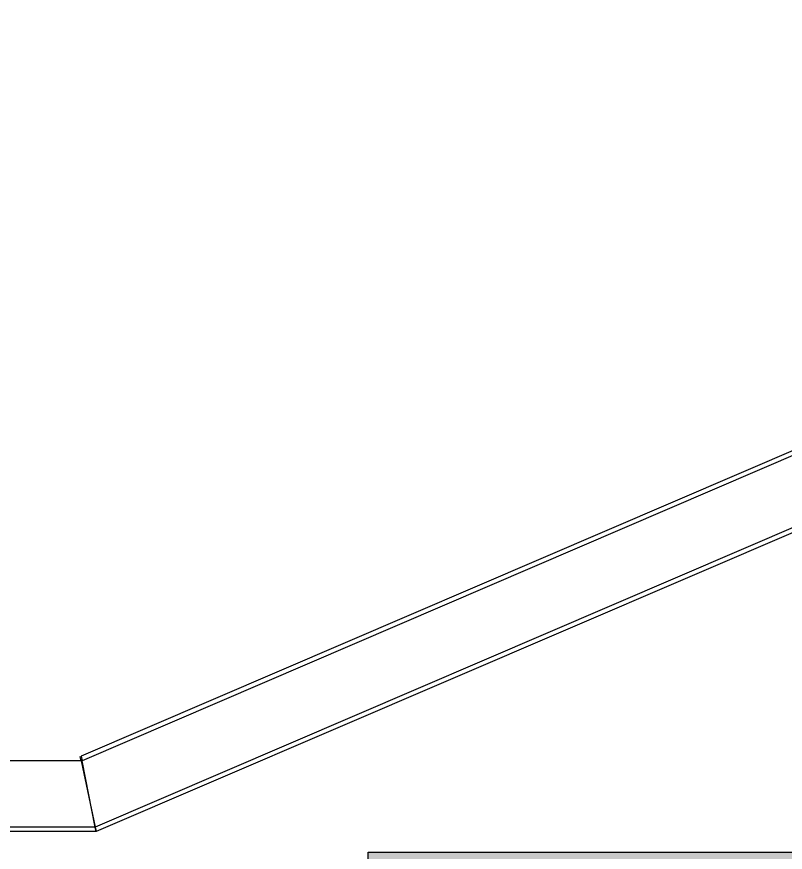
# Model space of a CAD drawing. Header units: millimetres. Extents: x 400408 to 401334, y 4543945 to 4544229.
# Drawn here: x 401207.492 to 401208.004, y 4543999.664 to 4544000.22 of the extents above; entities that cross this region are included whole.
import ezdxf

# ---------------------------------------------------------------- set-up
doc = ezdxf.new("R2010")
doc.units = ezdxf.units.MM
for name, color, linetype in [('görünüş prota', 4, 'Continuous'), ('kesit prota', 1, 'Continuous'), ('kesit tarama prota', 252, 'Continuous'), ('kiris prota', 6, 'Continuous')]:
    doc.layers.add(name, color=color, linetype=linetype)

# ---------------------------------------------------------------- blocks, each defined once
blk = doc.blocks.new('A$C750F51A7')
at = {"layer": 'görünüş prota', "color": 253, "lineweight": -2}
for p, q in [((199.336, -94.18), (86.771, -142.481)), ((199.633, -94.379), (86.83, -142.781)), ((203.994, -97.296), (87.706, -147.194)), ((204.291, -97.495), (87.766, -147.495)), ((86.767, -142.795), (-158.634, -142.795)), ((86.767, -142.795), (86.703, -142.495)), ((86.767, -142.795), (87.702, -147.195)), ((86.771, -142.481), (86.83, -142.781)), ((87.706, -147.194), (86.83, -142.781)), ((87.702, -147.195), (-158.634, -147.195)), ((87.766, -147.495), (87.702, -147.195)), ((87.706, -147.194), (87.766, -147.495)), ((87.766, -147.495), (-158.634, -147.495))]:
    blk.add_line(p, q, dxfattribs=at)
blk = doc.blocks.new('K-K Kesiti')
at = {"layer": 'kesit tarama prota'}
h = blk.add_hatch(color=256, dxfattribs=at)
h.dxf.hatch_style = 1
h.paths.add_polyline_path([(401472.21856, 4543999.30714), (401469.1106, 4543999.30714), (401469.1106, 4544002.54714), (401468.61072, 4544002.54714), (401468.61035, 4544002.36014), (401468.32035, 4544002.36014), (401468.32035, 4544002.19014), (401468.03035, 4544002.19014), (401468.03035, 4544002.02014), (401467.74035, 4544002.02014), (401467.74035, 4544001.85014), (401467.45035, 4544001.85014), (401467.45035, 4544001.68014), (401467.16035, 4544001.68014), (401467.16035, 4544001.51014), (401466.87035, 4544001.51014), (401466.87035, 4544001.34014), (401466.58035, 4544001.34014), (401466.58035, 4544001.17014), (401466.29035, 4544001.17014), (401466.29035, 4544001.00014), (401466.00035, 4544001.00014), (401466.00035, 4544000.83014), (401465.71035, 4544000.83014), (401465.71035, 4544000.66014), (401465.42035, 4544000.66014), (401465.42035, 4544000.49014), (401465.13035, 4544000.49014), (401465.13035, 4544000.32014), (401464.84035, 4544000.32014), (401464.84035, 4544000.15014), (401464.55035, 4544000.15014), (401464.55035, 4543999.98014), (401464.26035, 4543999.98014), (401464.26035, 4543999.81014), (401463.97035, 4543999.81014), (401463.97035, 4543999.64014), (401460.73994, 4543999.64014), (401460.73994, 4543999.47014), (401460.44994, 4543999.47014), (401460.44994, 4543999.30014), (401460.15994, 4543999.30014), (401460.15994, 4543999.13014), (401459.86994, 4543999.13014), (401459.86994, 4543998.96014), (401459.57994, 4543998.96014), (401459.57994, 4543998.79014), (401459.28994, 4543998.79014), (401459.28994, 4543998.62014), (401458.99994, 4543998.62014), (401458.99994, 4543998.45014), (401455.92994, 4543998.45014), (401455.92994, 4544000.74714), (401459.06582, 4544000.74714), (401461.34811, 4544002.04714), (401463.95791, 4544002.04714), (401463.95791, 4544002.54714), (401461.21219, 4544002.54714), (401458.9299, 4544001.24714), (401455.42994, 4544001.24714), (401455.42994, 4543999.30714), (401453.22517, 4543999.30714), (401453.22517, 4543998.10714), (401472.21856, 4543998.10714)])
h.paths.add_polyline_path([(401463.79776, 4543999.30714), (401468.6106, 4544002.12846), (401468.6106, 4543999.30714)], flags=16)
at = {"layer": 'kesit prota', "color": 1}
blk.add_lwpolyline([(401466.58035, 4544001.17014), (401466.58035, 4544001.34014), (401466.87035, 4544001.34014), (401466.87035, 4544001.51014), (401467.16035, 4544001.51014), (401467.16035, 4544001.68014), (401467.45035, 4544001.68014), (401467.45035, 4544001.85014), (401467.74035, 4544001.85014), (401467.74035, 4544002.02014), (401468.03035, 4544002.02014), (401468.03035, 4544002.19014), (401468.32035, 4544002.19014), (401468.32035, 4544002.36014), (401468.61035, 4544002.36014), (401468.61072, 4544002.54714), (401469.1106, 4544002.54714)], dxfattribs=at)
at = {"layer": 'kiris prota', "color": 1, "xscale": 0.01, "yscale": 0.01, "zscale": 0.01}
blk.add_blockref('A$C750F51A7', (401466.10175, 4544003.16883), dxfattribs=at)

msp = doc.modelspace()

# ---------------------------------------------------------------- block references
msp.add_blockref('K-K Kesiti', (-259.43434, -2.01623))

doc.saveas('drawing.dxf')
